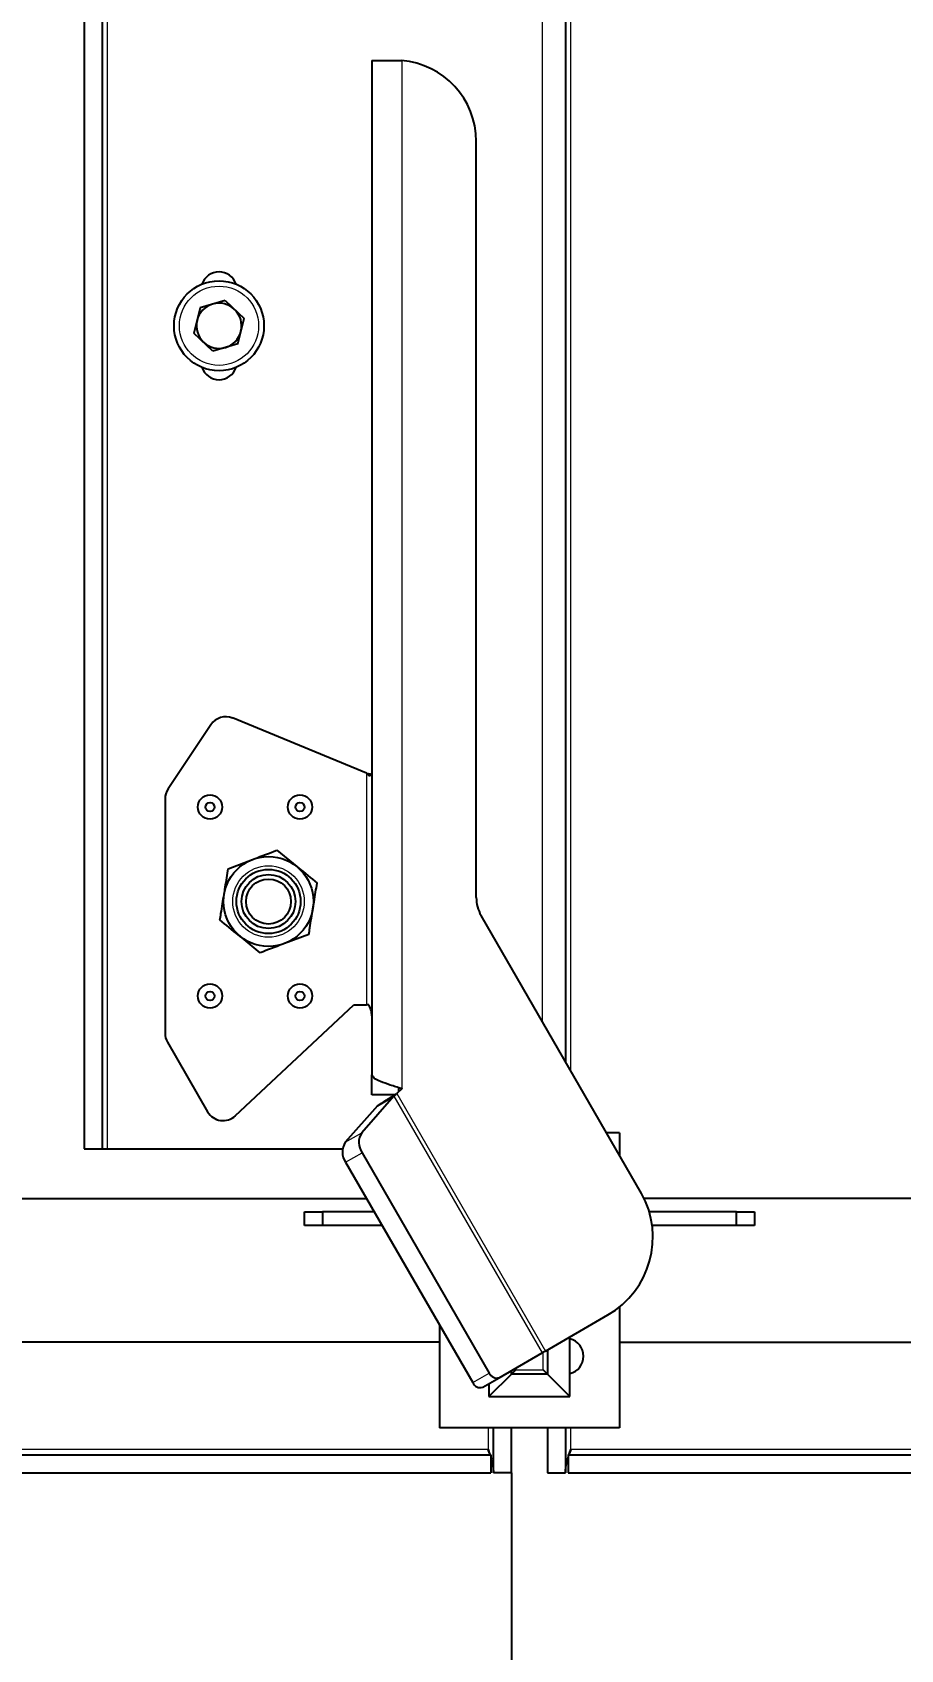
# Model space of a CAD drawing. Header units: millimetres. Extents: x -1275 to 3240, y -1281 to 1219.
# Drawn here: x -360.5 to -264, y -918.4 to -738.6 of the extents above; entities that cross this region are included whole.
import ezdxf

# ---------------------------------------------------------------- set-up
doc = ezdxf.new("R2010")
doc.units = ezdxf.units.MM
doc.layers.add('FORMAT', color=7, linetype='Continuous')
doc.styles.add('SLDTEXTSTYLE0', font='TXT', dxfattribs={"width": 0.75})
doc.dimstyles.new('SLDDIMSTYLE0', dxfattribs={"dimtxt": 20, "dimasz": 10, "dimexe": 0, "dimexo": 0.0625, "dimgap": 5, "dimtad": 2, "dimdec": 1, "dimrnd": 1e-09, "dimzin": 12, "dimdsep": 46, "dimtxsty": 'SLDTEXTSTYLE0', "dimsah": 1, "dimcen": 0.09, "dimadec": 0, "dimazin": 3, "dimtfac": 1, "dimtofl": 0, "dimtmove": 0, "dimatfit": 3, "dimfxl": 0, "dimfrac": 2, "dimtolj": 1, "dimtzin": 12, "dimarcsym": 0})

# ---------------------------------------------------------------- blocks, each defined once
blk = doc.blocks.new('_D_8')
at = {"layer": 'FORMAT'}
for p, q in [((-417.76, -859.18), (-417.76, -1229.21)), ((-307.26, -898.73), (-307.26, -1229.21)), ((-307.26, -1228.21), (-417.76, -1228.21))]:
    blk.add_line(p, q, dxfattribs=at)
for points in [[(-417.76, -1228.21), (-407.76, -1229.75), (-407.76, -1226.67)], [(-307.26, -1228.21), (-317.26, -1226.67), (-317.26, -1229.75)]]:
    blk.add_solid(points, dxfattribs=at)
at = {"layer": 'FORMAT', "insert": (-395.76, -1202.43), "char_height": 20, "attachment_point": 1, "style": 'SLDTEXTSTYLE0'}
blk.add_mtext('110,5', dxfattribs=at)

msp = doc.modelspace()

# ---------------------------------------------------------------- linework, layer by layer
at = {"color": 7, "linetype": 'Continuous', "lineweight": 25}
for p, q in [((-354.76, 420.28), (-354.76, -862.72)), ((-352.76, 420.28), (-352.76, -862.72)), ((-301.26, 410.57), (-301.26, -853)), ((-322.76, -741.72), (-321.79, -741.72)), ((-322.76, -741.72), (-322.76, -854.48)), ((-321.79, -741.72), (-319.67, -741.72)), ((-311.17, -834.77), (-311.17, -750.72)), ((-341.85, -769.22), (-342.54, -772.03)), ((-339.07, -768.4), (-341.85, -769.22)), ((-339.07, -768.4), (-336.98, -770.4)), ((-337.66, -773.22), (-336.98, -770.4)), ((-340.44, -774.03), (-342.54, -772.03)), ((-337.66, -773.22), (-340.44, -774.03)), ((-340.66, -815.57), (-345.42, -822.71)), ((-323.36, -820.97), (-338.25, -814.82)), ((-323.36, -820.97), (-322.76, -821.07)), ((-323.36, -820.97), (-323.12, -821.22)), ((-345.76, -823.82), (-345.76, -849.87)), ((-338.73, -831.57), (-336.03, -830.54)), ((-333.33, -829.52), (-331.1, -831.34)), ((-292.79, -867.66), (-310.63, -836.77)), ((-335.18, -840.92), (-337.42, -839.09)), ((-329.78, -838.87), (-332.48, -839.89)), ((-337.95, -859.03), (-324.76, -846.72)), ((-324.76, -846.72), (-323.36, -846.72)), ((-323.12, -846.72), (-323.36, -846.72)), ((-345.49, -850.87), (-341.03, -858.6)), ((-322.76, -856.72), (-322.76, -854.48)), ((-320.32, -856.87), (-323.89, -860.92)), ((-320.24, -856.72), (-322.76, -856.72)), ((-322.15, -857.94), (-320.32, -856.87)), ((-319.44, -856.03), (-320, -856.57)), ((-319.76, -856.33), (-319.76, -855.92)), ((-319.46, -856.01), (-319.44, -856.03)), ((-322.15, -857.94), (-325.73, -861.98)), ((-295.26, -860.92), (-296.69, -860.92)), ((-295.26, -860.92), (-295.26, -863.4)), ((-354.76, -862.72), (-352.76, -862.72)), ((-352.76, -862.72), (-352.16, -862.72)), ((-352.16, -862.72), (-326.04, -862.72)), ((-325.7, -864.21), (-311.56, -888.7)), ((-323.86, -863.15), (-309.72, -887.64)), ((-418.36, -868.22), (-323.38, -868.22)), ((-192.16, -868.22), (-292.51, -868.22)), ((-330.26, -871.22), (-330.26, -869.72)), ((-330.26, -869.72), (-328.26, -869.72)), ((-328.26, -869.72), (-328.26, -871.22)), ((-322.52, -869.72), (-328.26, -869.72)), ((-282.26, -869.72), (-291.94, -869.72)), ((-282.26, -871.22), (-282.26, -869.72)), ((-282.26, -869.72), (-280.26, -869.72)), ((-280.26, -869.72), (-280.26, -871.22)), ((-328.26, -871.22), (-330.26, -871.22)), ((-321.65, -871.22), (-328.26, -871.22)), ((-282.26, -871.22), (-291.62, -871.22)), ((-280.26, -871.22), (-282.26, -871.22)), ((-295.26, -880.3), (-295.26, -893.72)), ((-315.26, -882.29), (-315.26, -893.72)), ((-303.48, -885.19), (-296.54, -881.18)), ((-315.26, -884.22), (-948.26, -884.22)), ((-300.76, -883.82), (-300.76, -883.62)), ((-300.76, -887.69), (-300.76, -883.82)), ((-295.26, -884.22), (337.74, -884.22)), ((-308.61, -888.15), (-303.85, -885.4)), ((-303.48, -885.19), (-303.85, -885.4)), ((-303.25, -885.06), (-303.25, -887.76)), ((-307.26, -887.76), (-309.76, -890.26)), ((-307.26, -887.76), (-306.76, -887.26)), ((-307.26, -887.76), (-307.26, -887.37)), ((-303.25, -887.76), (-307.26, -887.76)), ((-303.25, -887.76), (-303.75, -887.26)), ((-303.25, -887.76), (-300.76, -890.26)), ((-300.76, -890.26), (-300.76, -887.69)), ((-310.45, -889.21), (-308.61, -888.15)), ((-309.76, -888.81), (-309.76, -890.26)), ((-309.76, -890.26), (-300.76, -890.26)), ((-295.26, -893.72), (-315.26, -893.72)), ((-309.26, -898.72), (-309.26, -893.72)), ((-307.26, -898.72), (-307.26, -893.72)), ((-303.26, -893.72), (-303.26, -898.72)), ((-301.26, -893.72), (-301.26, -898.72)), ((-999.96, -896.72), (-309.56, -896.72)), ((-309.86, -896.12), (-309.66, -896.72)), ((-309.56, -896.72), (-309.56, -898.72)), ((-300.96, -896.72), (389.44, -896.72)), ((-300.96, -896.72), (-300.96, -898.72)), ((-300.87, -896.72), (-300.66, -896.12)), ((-999.96, -898.72), (-309.56, -898.72)), ((-307.26, -898.72), (-309.26, -898.72)), ((-303.26, -898.72), (-301.26, -898.72)), ((-300.96, -898.72), (389.44, -898.72))]:
    msp.add_line(p, q, dxfattribs=at)
at = {"color": 8, "linetype": 'Continuous', "lineweight": 18}
for p, q in [((-352.16, -862.72), (-352.16, 420.28)), ((-300.66, -854.04), (-300.66, 411.61)), ((-303.86, 406.07), (-303.86, -848.5)), ((-319.46, -741.74), (-319.46, -856.01)), ((-323.36, -820.97), (-323.36, -846.72)), ((-320.32, -856.87), (-303.85, -885.4)), ((-320, -856.57), (-303.48, -885.19)), ((-325.73, -861.98), (-323.89, -860.92)), ((-325.7, -864.21), (-323.86, -863.15)), ((-303.75, -887.26), (-303.75, -885.34)), ((-311.56, -888.7), (-309.72, -887.64)), ((-306.76, -887.08), (-306.76, -887.26)), ((-306.76, -887.26), (-303.75, -887.26)), ((-309.86, -893.72), (-309.86, -896.12)), ((-300.66, -896.12), (-300.66, -893.72)), ((-309.86, -896.12), (-405.29, -896.12)), ((-205.23, -896.12), (-300.66, -896.12))]:
    msp.add_line(p, q, dxfattribs=at)
at = {"color": 7, "linetype": 'Continuous', "lineweight": 25}
for centre, radius in [((-339.76, -771.22), 5), ((-340.76, -824.72), 1.35), ((-330.76, -824.72), 1.35), ((-340.76, -824.72), 0.493), ((-330.76, -824.72), 0.493), ((-334.26, -835.22), 5), ((-334.26, -835.22), 3.57), ((-334.26, -835.22), 3), ((-334.26, -835.22), 2.5), ((-340.76, -845.72), 1.35), ((-330.76, -845.72), 1.35), ((-340.76, -845.72), 0.493), ((-330.76, -845.72), 0.493)]:
    msp.add_circle(centre, radius, dxfattribs=at)
at = {"color": 8, "linetype": 'Continuous', "lineweight": 18}
for centre, radius in [((-339.76, -771.22), 4.4), ((-334.26, -835.22), 3.97)]:
    msp.add_circle(centre, radius, dxfattribs=at)
at = {"color": 7, "linetype": 'Continuous', "lineweight": 25}
for centre, radius, start, end in [((-320.17, -750.72), 9, 0, 85.4954), ((-339.76, -767.22), 2, 18.21, 161.79), ((-339.76, -771.22), 2.51, 106.3534, 166.3534), ((-339.76, -771.22), 2.51, 46.3534, 106.3534), ((-339.76, -771.22), 2.51, 346.3534, 46.3534), ((-339.76, -771.22), 2.51, 166.3534, 226.3534), ((-339.76, -771.22), 2.51, 226.3534, 286.3534), ((-339.76, -771.22), 2.51, 286.3534, 346.3534), ((-339.76, -775.22), 2, 198.21, 341.79), ((-338.99, -816.68), 2, 68.1986, 146.3099), ((-343.76, -823.82), 2, 146.3099, 180), ((-307.17, -834.77), 4, 180, 210), ((-343.76, -849.87), 2, 180, 210), ((-339.31, -857.57), 2, 210.9638, 313.0251), ((-322.24, -862.01), 1.98, 146.5519, 215.0479), ((-324.07, -863.07), 1.98, 146.5519, 215.0479), ((-301.54, -872.52), 10, 300, 29.0469), ((-301.26, -885.76), 2, 284.4775, 75.5225), ((-308.89, -887.3), 0.893, 201.9505, 288.5782), ((-310.73, -888.36), 0.893, 201.9505, 288.5782)]:
    msp.add_arc(centre, radius, start, end, dxfattribs=at)
for points in [[(-321.79, -741.72), (-321.63, -741.72), (-321.31, -741.72), (-320.73, -741.73), (-320.11, -741.74), (-319.67, -741.74), (-319.46, -741.74)], [(-323.12, -821.22), (-323.07, -821.2), (-322.97, -821.18), (-322.85, -821.15), (-322.77, -821.11), (-322.76, -821.09), (-322.76, -821.08)], [(-322.76, -847.92), (-322.78, -847.72), (-322.82, -847.32), (-323.02, -846.92), (-323.12, -846.72)], [(-319.46, -856.01), (-319.89, -855.88), (-320.76, -855.62), (-321.85, -855.24), (-322.61, -854.86), (-322.71, -854.6), (-322.76, -854.48)], [(-322.15, -857.94), (-322, -857.84), (-321.71, -857.65), (-321.18, -857.31), (-320.6, -856.94), (-320.2, -856.69), (-320, -856.57)], [(-320.32, -856.87), (-320.29, -856.85), (-320.25, -856.81), (-320.18, -856.73), (-320.09, -856.65), (-320.03, -856.59), (-320, -856.57)], [(-309.56, -896.72), (-309.58, -896.71), (-309.63, -896.69), (-309.71, -896.55), (-309.78, -896.35), (-309.83, -896.2), (-309.86, -896.12)], [(-300.66, -896.12), (-300.68, -896.2), (-300.73, -896.35), (-300.81, -896.55), (-300.88, -896.69), (-300.93, -896.71), (-300.96, -896.72)]]:
    msp.add_open_spline(points, degree=3, dxfattribs=at)
for points, knots in [([(-336.03, -830.54), (-335.97, -830.52), (-335.06, -830.17), (-334.16, -829.83), (-333.33, -829.52)], [0, 0, 0, 0, 0.070201, 1, 1, 1, 1]), ([(-339.19, -834.42), (-339.15, -834.16), (-338.99, -833.19), (-338.84, -832.25), (-338.73, -831.57)], [0, 0, 0, 0, 0.268634, 1, 1, 1, 1]), ([(-331.1, -831.34), (-331.04, -831.39), (-330.29, -832), (-329.55, -832.61), (-328.86, -833.17)], [0, 0, 0, 0, 0.070201, 1, 1, 1, 1]), ([(-329.32, -836.02), (-329.28, -835.76), (-329.12, -834.79), (-328.97, -833.85), (-328.86, -833.17)], [0, 0, 0, 0, 0.2686336, 1, 1, 1, 1]), ([(-339.65, -837.27), (-339.62, -837.03), (-339.47, -836.1), (-339.31, -835.13), (-339.19, -834.42)], [0, 0, 0, 0, 0.257551, 1, 1, 1, 1]), ([(-337.42, -839.09), (-337.47, -839.05), (-338.23, -838.43), (-338.97, -837.83), (-339.65, -837.27)], [0, 0, 0, 0, 0.0702006, 1, 1, 1, 1]), ([(-329.78, -838.87), (-329.74, -838.63), (-329.59, -837.7), (-329.44, -836.73), (-329.32, -836.02)], [0, 0, 0, 0, 0.2575513, 1, 1, 1, 1]), ([(-332.48, -839.89), (-332.55, -839.92), (-333.46, -840.26), (-334.35, -840.6), (-335.18, -840.92)], [0, 0, 0, 0, 0.070201, 1, 1, 1, 1]), ([(-309.56, -897.01), (-309.53, -897.09), (-309.42, -897.42), (-309.3, -897.98), (-309.27, -898.47), (-309.26, -898.72)], [0, 0, 0, 0, 0.1417423, 0.5662026, 1, 1, 1, 1]), ([(-301.26, -898.72), (-301.23, -898.34), (-301.19, -897.77), (-301.02, -897.19), (-300.96, -897)], [0, 0, 0, 0, 0.662931, 1, 1, 1, 1])]:
    msp.add_open_spline(points, degree=3, knots=knots, dxfattribs=at)

# ---------------------------------------------------------------- dimensions: what is measured, and where the dimension line sits
at = {"layer": 'FORMAT'}
dim = msp.add_linear_dim(base=(-417.76, -1228.21), p1=(-307.26, -898.72), p2=(-417.76, -859.17), dimstyle='SLDDIMSTYLE0', dxfattribs=at)
dim.commit()
dim.dimension.update_dxf_attribs({"geometry": '_D_8', "text_midpoint": (-362.51, -1228.21), "dimtype": 160})

doc.saveas('drawing.dxf')
